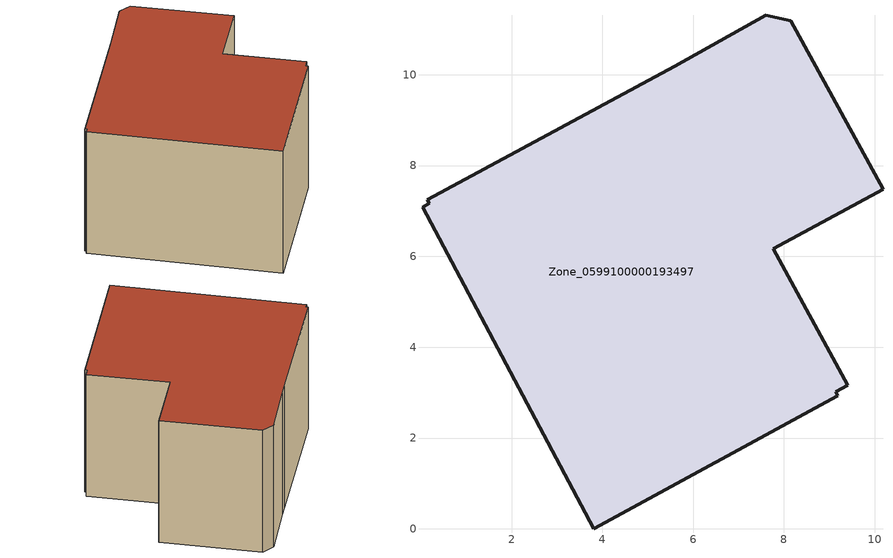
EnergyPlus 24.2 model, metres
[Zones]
Zone_0599100000193497
 floor ground (C_G): 5.17,9.95 5.59,10.19 7.59,11.31 8.15,11.19 10.18,7.48 7.77,6.16 9.41,3.16 9.14,3.01 9.18,2.93 3.81,0 0.04,7.08 0.19,7.17 0.15,7.24 z0
 wall outside (C_F): 5.59,10.19 5.17,9.95 0.15,7.24 0.19,7.17 0.04,7.08 3.81,0 9.18,2.93 9.14,3.01 9.41,3.16 7.77,6.16 10.18,7.48 8.15,11.19 7.59,11.31 5.59,10.19 z0:5.93
 roof outside (C_R): 0.19,7.17 0.04,7.08 3.81,0 9.18,2.93 9.14,3.01 9.41,3.16 7.77,6.16 10.18,7.48 8.15,11.19 7.59,11.31 5.59,10.19 5.17,9.95 0.15,7.24 z5.93
[BUILDING]
Pand.0599100000193497: North Axis=0; Terrain=City; Loads Convergence Tolerance Value=0.04; Temperature Convergence Tolerance Value=0.4; Solar Distribution=FullExterior; Maximum Number of Warmup Days=25; Minimum Number of Warmup Days=1
[Site:Location]
Rotterdam.The.Hague.AP_ZH_NLD Design_Conditions: Latitude=51.96; Longitude=4.45; Time Zone=1; Elevation=-4.5
[SITE:GROUNDTEMPERATURE:BUILDINGSURFACE]
18, 18, 18, 18, 18, 18, 18, 18, 18, 18, 18, 18
[MATERIAL] Thermal Absorptance=0.9; Solar Absorptance=0.7; Visible Absorptance=0.7
Name | Roughness | Thickness | Conductivity | Density | Specific Heat
G.TC.1946-1964 | MediumSmooth | 0.15 | 1 | 540 | 1210
F.TC.1946-1964 | Rough | 0.3 | 0.857143 | 1920 | 840
R.TC.1946-1964 | MediumRough | 0.2 | 0.235294 | 1500 | 1000
[CONSTRUCTION]
C_G: G.TC.1946-1964
C_F: F.TC.1946-1964
C_R: R.TC.1946-1964
[ZONE]
Zone_0599100000193497: Type=1; Multiplier=1; Ceiling Height=Autocalculate; Volume=Autocalculate; Floor Area=autocalculate; Part of Total Floor Area=Yes
[ZONEINFILTRATION:DESIGNFLOWRATE]
Infil_Zone_0599100000193497: Zone or ZoneList or Space or SpaceList=Zone_0599100000193497; Schedule=AlwaysOn; Design Flow Rate Calculation Method=Flow/Area; Flow Rate per Floor Area=0.003; Constant Term Coefficient=1; Temperature Term Coefficient=0; Velocity Term Coefficient=0; Velocity Squared Term Coefficient=0
[HVACTEMPLATE:ZONE:IDEALLOADSAIRSYSTEM]
Zone_0599100000193497: Maximum Heating Supply Air Temperature=50; Minimum Cooling Supply Air Temperature=13; Maximum Heating Supply Air Humidity Ratio=0.0156; Minimum Cooling Supply Air Humidity Ratio=0.0077; Heating Limit=NoLimit; Cooling Limit=NoLimit; Dehumidification Control Type=ConstantSensibleHeatRatio; Cooling Sensible Heat Ratio=0.7; Dehumidification Setpoint=60; Humidification Control Type=None; Humidification Setpoint=30; Outdoor Air Method=None; Outdoor Air Flow Rate per Person=0.00944; Outdoor Air Flow Rate per Zone Floor Area=0; Outdoor Air Flow Rate per Zone=0; Demand Controlled Ventilation Type=None; Outdoor Air Economizer Type=NoEconomizer; Heat Recovery Type=None; Sensible Heat Recovery Effectiveness=0.7; Latent Heat Recovery Effectiveness=0.65
[ZONECONTROL:THERMOSTAT]
ThermostatControl_Zone_0599100000193497: Zone or ZoneList=Zone_0599100000193497; Control Type Schedule=DualSetpointControlType; Control 1=Thermostat_Zone_0599100000193497; Temperature Difference Between Cutout And Setpoint=0
[THERMOSTATSETPOINT:DUALSETPOINT]
Thermostat_Zone_0599100000193497: Heating Setpoint Temperature Schedule=HeatingSetpoint_Zone_0599100000193497; Cooling Setpoint Temperature Schedule=CoolingSetpoint_Zone_0599100000193497
[SCHEDULE:COMPACT]
HeatingSetpoint_Zone_0599100000193497: Through: 12/31, For: AllDays, Until: 24:00, 21
CoolingSetpoint_Zone_0599100000193497: Through: 12/31, For: AllDays, Until: 24:00, 24
DualSetpointControlType: Through: 12/31, For: AllDays, Until: 24:00, 4
AlwaysOn: Through: 12/31, For: AllDays, Until: 24:00, 1
